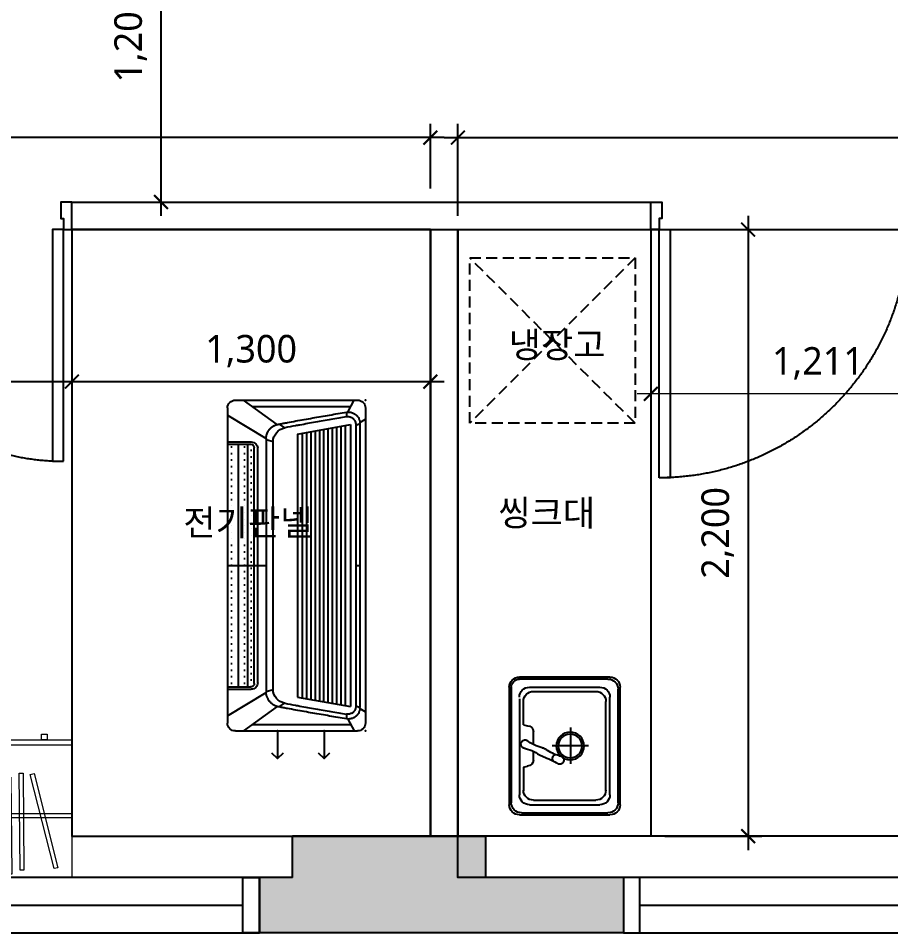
# Model space of a CAD drawing. Header units: metres. Extents: x 11578468 to 47831421, y -58341524 to -14256839.
# Drawn here: x 23818513 to 23821677, y -29036117 to -29032801 of the extents above; entities that cross this region are included whole.
import ezdxf
from ezdxf.enums import TextEntityAlignment as Align

# ---------------------------------------------------------------- set-up
doc = ezdxf.new("R2010")
doc.units = ezdxf.units.M
doc.header["$LTSCALE"] = 50
doc.header["$MEASUREMENT"] = 0
doc.linetypes.add('CENTER2', pattern=[28.575, 19.05, -3.175, 3.175, -3.175])
doc.linetypes.add('DH-HID2', pattern=[1.2, 0.8, -0.4])
doc.layers.get('0').update_dxf_attribs({"linetype": 'CONTINUOUS'})
doc.layers.get('DEFPOINTS').update_dxf_attribs({"linetype": 'CONTINUOUS'})
for name, color, linetype in [('0-ELC TEXT', 7, 'CONTINUOUS'), ('04_FUR', 6, 'CONTINUOUS'), ('3.기호.계단선', 30, 'CONTINUOUS'), ('CO-FURB-DN', 9, 'CONTINUOUS'), ('DVM_INDOOR', 7, 'CONTINUOUS'), ('DVM_UNIT_BP', 7, 'CONTINUOUS'), ('DVM_UNIT_DP', 4, 'CONTINUOUS'), ('DVM_UNIT_LP', 3, 'CONTINUOUS'), ('FU-FURM', 251, 'DH-HID2'), ('wall', 3, 'CONTINUOUS'), ('WIN', 4, 'CONTINUOUS'), ('家具', 251, 'CONTINUOUS')]:
    doc.layers.add(name, color=color, linetype=linetype)
for name, color, linetype, lineweight in [('Arch', 8, 'CONTINUOUS', 0), ('DIM', 7, 'CONTINUOUS', 15), ('ha', 8, 'CONTINUOUS', 5)]:
    doc.layers.add(name, color=color, linetype=linetype, lineweight=lineweight)
doc.styles.add('HY 울릉도 L', font='malgun.ttf')
doc.styles.add('맑은 고딕', font='malgun.ttf')
doc.dimstyles.new('사본 50', dxfattribs={"dimscale": 50, "dimtxt": 2, "dimasz": 1, "dimexe": 1, "dimexo": 1, "dimgap": 1, "dimtad": 1, "dimdec": 0, "dimrnd": 0.05, "dimdsep": 46, "dimlunit": 6, "dimtxsty": 'HY 울릉도 L', "dimblk": 'ARCHTICK', "dimcen": 2.5, "dimdle": 1, "dimclrd": 133, "dimclre": 133, "dimclrt": 30, "dimadec": 0, "dimazin": 0, "dimtfac": 1, "dimtdec": 0, "dimtix": 1, "dimtmove": 2, "dimatfit": 3, "dimldrblk": 'ARCHTICK', "dimfxl": 1, "dimlwd": -1, "dimlwe": -1, "dimarcsym": 0})

# ---------------------------------------------------------------- blocks, each defined once
blk = doc.blocks.new('*U356')
at = {"layer": 'WIN', "linetype": 'Continuous'}
blk.add_line((60, 100), (1120, 100), dxfattribs=at)
for points in [[(0, 0), (1180, 0), (1180, 200), (0, 200)], [(0, 0), (60, 0), (60, 200), (0, 200)], [(1180, 0), (1120, 0), (1120, 200), (1180, 200)]]:
    blk.add_lwpolyline(points, close=True, dxfattribs=at)
blk = doc.blocks.new('*U1959')
at = {"layer": 'WIN', "linetype": 'Continuous'}
blk.add_line((60, 100), (1090, 100), dxfattribs=at)
for points in [[(0, 0), (1150, 0), (1150, 200), (0, 200)], [(0, 0), (60, 0), (60, 200), (0, 200)], [(1150, 0), (1090, 0), (1090, 200), (1150, 200)]]:
    blk.add_lwpolyline(points, close=True, dxfattribs=at)
blk = doc.blocks.new('sdagdgds')
at = {"layer": 'ha', "transparency": 33554687}
h = blk.add_hatch(color=256, dxfattribs=at)
h.dxf.hatch_style = 1
h.paths.add_polyline_path([(23725502, -29128457), (23728302, -29128457), (23728302, -29132607), (23728502, -29132607), (23728502, -29128257), (23728302, -29128257), (23725302, -29128257), (23725302, -29132557), (23725502, -29132557)])
h.paths.add_polyline_path([(23728502, -29133657), (23728302, -29133657), (23728302, -29133757), (23725502, -29133757), (23725502, -29133657), (23725302, -29133657), (23725302, -29133757), (23724848.0976572, -29133757), (23724752, -29133757), (23724752, -29136507), (23725152, -29136507), (23725152, -29137657), (23725352, -29137657), (23725352, -29137507), (23727752, -29137507), (23727952, -29137507), (23727952, -29137307), (23725352, -29137307), (23725352, -29136507), (23727052, -29136507), (23727052, -29136707), (23727252, -29136707), (23727252, -29136507), (23727252, -29135757), (23727252, -29135707), (23727052, -29135707), (23727052, -29135757), (23727052, -29136307), (23725352, -29136307), (23724952, -29136307), (23724952, -29133957), (23727052, -29133957), (23727052, -29134507), (23727252, -29134507), (23727252, -29133957), (23728502, -29133957)])
h.paths.add_polyline_path([(23727952, -29138607), (23727752, -29138607), (23727752, -29139637), (23725352, -29139637), (23725352, -29139457), (23725152, -29139457), (23725152, -29140057), (23725352, -29140057), (23725352, -29139837), (23727752, -29139837), (23727752, -29139907), (23727952, -29139907), (23727952, -29139837)])
h.paths.add_polyline_path([(23727952, -29141007), (23727752, -29141007), (23727752, -29142007), (23725352, -29142007), (23725352, -29141857), (23725152, -29141857), (23725152, -29144557), (23725652, -29144557), (23725652, -29144657), (23729552, -29144657), (23729552, -29144457), (23725852, -29144457), (23725852, -29144357), (23725352, -29144357), (23725352, -29142207), (23727952, -29142207)])
h.paths.add_polyline_path([(23731552, -29144307), (23730852, -29144307), (23730852, -29144457), (23730732, -29144457), (23730732, -29144657), (23732052, -29144657), (23732052, -29144457), (23731552, -29144457)])
h.paths.add_polyline_path([(23739502, -29144457), (23736702, -29144457), (23736702, -29144307), (23736002, -29144307), (23736002, -29144457), (23733202, -29144457), (23733202, -29144657), (23739502, -29144657)])
h.paths.add_polyline_path([(23745902, -29143307), (23745702, -29143307), (23745702, -29144457), (23744702, -29144457), (23744702, -29144307), (23744002, -29144307), (23744002, -29144457), (23743102, -29144457), (23743102, -29144657), (23745902, -29144657)])
h.paths.add_polyline_path([(23745902, -29133157), (23745702, -29133157), (23745702, -29139657), (23745902, -29139657)])
h.paths.add_polyline_path([(23745902, -29140857), (23745702, -29140857), (23745702, -29142157), (23745902, -29142157)])
h.paths.add_polyline_path([(23744602, -29136307), (23743902, -29136307), (23743902, -29136657), (23744602, -29136657)])
h.paths.add_polyline_path([(23736702, -29136307), (23736002, -29136307), (23736002, -29136657), (23736702, -29136657)])
h.paths.add_polyline_path([(23731602, -29136307), (23730902, -29136307), (23730902, -29136657), (23731602, -29136657)])
h.paths.add_polyline_path([(23745902, -29130707), (23745702, -29130707), (23745702, -29131957), (23745902, -29131957)])
h.paths.add_polyline_path([(23745902, -29128257), (23743802, -29128257), (23743802, -29128457), (23743802, -29128707), (23744502, -29128707), (23744502, -29128457), (23745702, -29128457), (23745702, -29129607), (23745902, -29129607)])
h.paths.add_polyline_path([(23731602, -29128457), (23731602, -29128257), (23730902, -29128257), (23730902, -29130107), (23731102, -29130107), (23731102, -29128707), (23731602, -29128707)])
h.paths.add_polyline_path([(23736702, -29128257), (23736002, -29128257), (23736002, -29128457), (23736002, -29128707), (23736702, -29128707), (23736702, -29128457)])
at = {"layer": 'wall'}
for p, q in [((23730852, -29144457), (23730852, -29144307)), ((23730852, -29144307), (23731552, -29144307)), ((23731552, -29144307), (23731552, -29144457)), ((23730852, -29144457), (23730732, -29144457)), ((23730732, -29144457), (23730732, -29144657)), ((23732052, -29144457), (23731552, -29144457)), ((23732052, -29144457), (23732052, -29144657)), ((23732052, -29144657), (23730732, -29144657))]:
    blk.add_line(p, q, dxfattribs=at)
at = {"layer": 'WIN', "linetype": 'Continuous'}
for name, p in [('*U356', (23729552, -29144657)), ('*U1959', (23732052, -29144657))]:
    blk.add_blockref(name, p, dxfattribs=at)
blk = doc.blocks.new('*U2496')
at = {"layer": 'WIN', "linetype": 'Continuous', "transparency": 33554687}
for points in [[(30, 1040), (30, 200), (70, 200), (70, 1040)], [(0, 200), (0, 100), (40, 100), (40, 160), (30, 160), (30, 200)], [(900, 200), (900, 100), (860, 100), (860, 160), (870, 160), (870, 200)]]:
    blk.add_lwpolyline(points, close=True, dxfattribs=at)
at = {"layer": 'WIN', "linetype": 'CENTER2', "ltscale": 20, "transparency": 33554687}
blk.add_arc((30, 200), 840, 0, 90, dxfattribs=at)
blk = doc.blocks.new('arrttt')
at = {"layer": 'Arch', "color": 6}
for p, q in [((883190.8, 53508.7), (882890.8, 53508.7)), ((882890.8, 53508.7), (882890.8, 53008.7)), ((882958.9, 53496.3), (882955.8, 53144.1)), ((882972.9, 53496.2), (882958.9, 53496.3)), ((882969.8, 53144), (882972.9, 53496.2)), ((883190.8, 53008.7), (883190.8, 53508.7)), ((883002.8, 53482.1), (882999.7, 53130)), ((883016.8, 53482), (883002.8, 53482.1)), ((883013.7, 53129.9), (883016.8, 53482)), ((883126.4, 53476.3), (883040, 53134.9)), ((883053.6, 53131.5), (883140, 53472.9)), ((883140, 53472.9), (883126.4, 53476.3)), ((882890.8, 53291.2), (883190.8, 53291.2)), ((882890.8, 53276.2), (883190.8, 53276.2)), ((882955.8, 53144.1), (882969.8, 53144)), ((882999.7, 53130), (883013.7, 53129.9)), ((883040, 53134.9), (883053.6, 53131.5)), ((883190.8, 53028.7), (882890.8, 53028.7)), ((882890.8, 53008.7), (883190.8, 53008.7)), ((883100.8, 53008.7), (883080.8, 53008.7)), ((883080.8, 53008.7), (883080.8, 52988.7)), ((883100.8, 52988.7), (883100.8, 53008.7)), ((883080.8, 52988.7), (883100.8, 52988.7))]:
    blk.add_line(p, q, dxfattribs=at)
blk = doc.blocks.new('_ArchTick')
at = {"color": 0, "linetype": 'ByBlock', "const_width": 0.15}
blk.add_lwpolyline([(-0.5, -0.5), (0.5, 0.5)], dxfattribs=at)
blk = doc.blocks.new('*D2497')
at = {"layer": 'DEFPOINTS', "color": 0}
for p in [(23820807.7, -29034162.8), (23820807.7, -29034367.2), (23822019.1, -29034367.2)]:
    blk.add_point(p, dxfattribs=at)
at = {"layer": 'DIM', "color": 133, "ltscale": 10}
for p, q in [((23820807.7, -29034317.2), (23820807.7, -29034112.8)), ((23822019.1, -29034317.2), (23822019.1, -29034112.8)), ((23822069.1, -29034162.8), (23820757.7, -29034162.8))]:
    blk.add_line(p, q, dxfattribs=at)
at = {"layer": 'DIM', "color": 133, "xscale": 50, "yscale": 50, "zscale": 50, "rotation": 180}
blk.add_blockref('_ArchTick', (23820807.7, -29034162.8), dxfattribs=at)
at = {"layer": 'DIM', "color": 133, "xscale": 50, "yscale": 50, "zscale": 50}
blk.add_blockref('_ArchTick', (23822019.1, -29034162.8), dxfattribs=at)
at = {"layer": 'DIM', "color": 30, "ltscale": 10, "insert": (23821413.4, -29034052.4), "char_height": 100, "attachment_point": 5, "style": 'HY 울릉도 L'}
blk.add_mtext('1,211', dxfattribs=at)
blk = doc.blocks.new('*U2506')
at = {"layer": 'WIN', "linetype": 'Continuous', "transparency": 33554687}
for points in [[(30, 1100), (30, 200), (70, 200), (70, 1100)], [(0, 200), (0, 100), (40, 100), (40, 160), (30, 160), (30, 200)], [(960, 200), (960, 100), (920, 100), (920, 160), (930, 160), (930, 200)]]:
    blk.add_lwpolyline(points, close=True, dxfattribs=at)
at = {"layer": 'WIN', "linetype": 'CENTER2', "ltscale": 20, "transparency": 33554687}
blk.add_arc((30, 200), 900, 0, 90, dxfattribs=at)
blk = doc.blocks.new('*D2511')
at = {"layer": 'DEFPOINTS', "color": 0}
for p in [(23818707.7, -29033567.2), (23817507.7, -29033667.2), (23818707.7, -29034118.5)]:
    blk.add_point(p, dxfattribs=at)
at = {"layer": 'wall', "color": 133, "ltscale": 10}
for p, q in [((23818707.7, -29033617.2), (23818707.7, -29034168.5)), ((23817507.7, -29033717.2), (23817507.7, -29034168.5)), ((23817457.7, -29034118.5), (23818757.7, -29034118.5))]:
    blk.add_line(p, q, dxfattribs=at)
at = {"layer": 'wall', "color": 133, "xscale": 50, "yscale": 50, "zscale": 50, "rotation": 180}
blk.add_blockref('_ArchTick', (23817507.7, -29034118.5), dxfattribs=at)
at = {"layer": 'wall', "color": 133, "xscale": 50, "yscale": 50, "zscale": 50}
blk.add_blockref('_ArchTick', (23818707.7, -29034118.5), dxfattribs=at)
at = {"layer": 'wall', "color": 30, "ltscale": 10, "insert": (23818107.7, -29034008.2), "char_height": 100, "attachment_point": 5, "style": 'HY 울릉도 L'}
blk.add_mtext('1,200', dxfattribs=at)
blk = doc.blocks.new('*D2522')
at = {"layer": 'DEFPOINTS', "color": 0}
for p in [(23827919.1, -29033233.4), (23827919.1, -29033467.2), (23820107.7, -29033567.2)]:
    blk.add_point(p, dxfattribs=at)
at = {"layer": 'wall', "color": 133, "ltscale": 10}
for p, q in [((23820107.7, -29033517.2), (23820107.7, -29033183.4)), ((23827919.1, -29033417.2), (23827919.1, -29033183.4)), ((23820057.7, -29033233.4), (23827969.1, -29033233.4))]:
    blk.add_line(p, q, dxfattribs=at)
at = {"layer": 'wall', "color": 133, "xscale": 50, "yscale": 50, "zscale": 50, "rotation": 180}
blk.add_blockref('_ArchTick', (23820107.7, -29033233.4), dxfattribs=at)
at = {"layer": 'wall', "color": 133, "xscale": 50, "yscale": 50, "zscale": 50}
blk.add_blockref('_ArchTick', (23827919.1, -29033233.4), dxfattribs=at)
at = {"layer": 'wall', "color": 30, "ltscale": 10, "insert": (23824013.4, -29033123.1), "char_height": 100, "attachment_point": 5, "style": 'HY 울릉도 L'}
blk.add_mtext('7,811', dxfattribs=at)
blk = doc.blocks.new('*D2523')
at = {"layer": 'DEFPOINTS', "color": 0}
for p in [(23814007.7, -29033233.4), (23820007.7, -29033467.7), (23814007.7, -29033567.7)]:
    blk.add_point(p, dxfattribs=at)
at = {"layer": 'wall', "color": 133, "ltscale": 10}
for p, q in [((23814007.7, -29033517.7), (23814007.7, -29033183.4)), ((23820007.7, -29033417.7), (23820007.7, -29033183.4)), ((23820057.7, -29033233.4), (23813957.7, -29033233.4))]:
    blk.add_line(p, q, dxfattribs=at)
at = {"layer": 'wall', "color": 133, "xscale": 50, "yscale": 50, "zscale": 50, "rotation": 180}
blk.add_blockref('_ArchTick', (23814007.7, -29033233.4), dxfattribs=at)
at = {"layer": 'wall', "color": 133, "xscale": 50, "yscale": 50, "zscale": 50}
blk.add_blockref('_ArchTick', (23820007.7, -29033233.4), dxfattribs=at)
at = {"layer": 'wall', "color": 30, "ltscale": 10, "insert": (23817007.7, -29033123.3), "char_height": 100, "attachment_point": 5, "style": 'HY 울릉도 L'}
blk.add_mtext('6,000', dxfattribs=at)
blk = doc.blocks.new('*D2524')
at = {"layer": 'DEFPOINTS', "color": 0}
for p in [(23818707.7, -29034118.5), (23820007.7, -29034118.5), (23820007.7, -29034118.5)]:
    blk.add_point(p, dxfattribs=at)
at = {"layer": 'wall', "color": 133, "ltscale": 10}
for p, q in [((23818707.7, -29034068.5), (23818707.7, -29034068.5)), ((23820007.7, -29034068.5), (23820007.7, -29034068.5)), ((23818657.7, -29034118.5), (23820057.7, -29034118.5))]:
    blk.add_line(p, q, dxfattribs=at)
at = {"layer": 'wall', "color": 133, "xscale": 50, "yscale": 50, "zscale": 50, "rotation": 180}
blk.add_blockref('_ArchTick', (23818707.7, -29034118.5), dxfattribs=at)
at = {"layer": 'wall', "color": 133, "xscale": 50, "yscale": 50, "zscale": 50}
blk.add_blockref('_ArchTick', (23820007.7, -29034118.5), dxfattribs=at)
at = {"layer": 'wall', "color": 30, "ltscale": 10, "insert": (23819357.7, -29034008.2), "char_height": 100, "attachment_point": 5, "style": 'HY 울릉도 L'}
blk.add_mtext('1,300', dxfattribs=at)
blk = doc.blocks.new('FB-021')
at = {"layer": 'CO-FURB-DN', "color": 8}
for p, q in [((-191.9, 399.9), (191.9, 399.9)), ((-224.8, 71.3), (-224.8, 367.1)), ((-154.4, 367.1), (159, 367.1)), ((224.8, 367.1), (224.8, 71.3)), ((-191.9, 334.2), (-191.9, 104.2)), ((191.9, 334.2), (191.9, 104.2)), ((159, 71.3), (-159, 71.3)), ((191.9, 38.5), (-191.9, 38.5))]:
    blk.add_line(p, q, dxfattribs=at)
at = {"layer": 'CO-FURB-DN', "color": 251}
for p, q in [((-191.9, 393.4), (185.3, 393.4)), ((-218.2, 77.9), (-218.2, 367.1)), ((218.2, 360.5), (218.2, 77.9)), ((-69, 353.9), (-145.9, 353.9)), ((-69, 353.9), (-65.7, 340.8)), ((69, 353.9), (65.7, 340.8)), ((69, 353.9), (145.9, 353.9)), ((-178.2, 321.4), (-178.2, 117.7)), ((-4.6, 321.1), (-46.6, 321.1)), ((46, 321.1), (17.8, 321.1)), ((176.9, 321.4), (176.9, 117.7)), ((-1.2, 260.3), (-1.2, 141)), ((-60.8, 200.6), (58.4, 200.6)), ((145.9, 84.5), (-145.3, 84.5)), ((185.3, 45.1), (-185.3, 45.1))]:
    blk.add_line(p, q, dxfattribs=at)
for radius in [45.4, 38.8]:
    blk.add_circle((0.1, 201.3), radius, dxfattribs=at)
at = {"layer": 'CO-FURB-DN', "color": 8}
for centre, radius, start, end in [((-191.9, 367.1), 32.9, 90, 180), ((191.9, 367.1), 32.9, 0, 90), ((-159, 334.2), 32.9, 90, 180), ((-6, 348.4), 13.8, 359.2451, 229.3055), ((159, 334.2), 32.9, 0, 90), ((-119.1, 263.4), 128.1, 13.1394, 38.5882), ((132.5, 377.7), 128.1, 190.5553, 216.4137), ((1.6, 281.1), 34.6, 16.5509, 36.4137), ((39.3, 300.3), 34.6, 193.1394, 216.3213), ((-91.8, 204), 128.1, 14.798, 36.3213), ((213.9, 344.2), 186.9, 196.5509, 214.0056), ((41.3, 245.1), 13.8, 58.1457, 163.3853), ((45.8, 235.4), 13.8, 174.4612, 18.1232), ((-159, 104.2), 32.9, 180, 270), ((159, 104.2), 32.9, 270, 0), ((-191.9, 71.3), 32.9, 180, 270), ((191.9, 71.3), 32.9, 270, 0)]:
    blk.add_arc(centre, radius, start, end, dxfattribs=at)
at = {"layer": 'CO-FURB-DN', "color": 251}
for centre, radius, start, end in [((-191.9, 367.1), 26.3, 90, 180), ((185.3, 360.5), 32.9, 0, 90), ((-145.3, 321.1), 32.9, 90, 180), ((-46, 340.8), 19.7, 180, 270), ((46, 340.8), 19.7, 270, 0), ((144, 321.1), 32.9, 0, 90), ((-144.7, 118), 33.5, 180.4305, 268.9606), ((144, 117.7), 32.9, 270, 0), ((-185.3, 77.9), 32.9, 180, 270), ((185.3, 77.9), 32.9, 270, 0)]:
    blk.add_arc(centre, radius, start, end, dxfattribs=at)
blk = doc.blocks.new('*D2525')
at = {"layer": 'DEFPOINTS', "color": 0}
for p in [(23820807.7, -29033567.2), (23820807.7, -29035767.2), (23821160, -29035767.2)]:
    blk.add_point(p, dxfattribs=at)
at = {"layer": 'wall', "color": 133, "ltscale": 10}
for p, q in [((23821160, -29033517.2), (23821160, -29035817.2)), ((23820857.7, -29033567.2), (23821210, -29033567.2)), ((23820857.7, -29035767.2), (23821210, -29035767.2))]:
    blk.add_line(p, q, dxfattribs=at)
at = {"layer": 'wall', "color": 133, "xscale": 50, "yscale": 50, "zscale": 50}
for p, rotation in [((23821160, -29033567.2), 90), ((23821160, -29035767.2), 270)]:
    blk.add_blockref('_ArchTick', p, dxfattribs=dict(at, rotation=rotation))
at = {"layer": 'wall', "color": 30, "ltscale": 10, "insert": (23821049.9, -29034667.2), "char_height": 100, "attachment_point": 5, "rotation": 90, "style": 'HY 울릉도 L'}
blk.add_mtext('2,200', dxfattribs=at)
blk = doc.blocks.new('*D2526')
at = {"layer": 'DEFPOINTS', "color": 0}
for p in [(23818807.7, -29032267.2), (23818807.7, -29033467.2), (23819030.8, -29033467.2)]:
    blk.add_point(p, dxfattribs=at)
at = {"layer": 'wall', "color": 133, "ltscale": 10}
for p, q in [((23819030.8, -29032217.2), (23819030.8, -29033517.2)), ((23818857.7, -29032267.2), (23819080.8, -29032267.2)), ((23818857.7, -29033467.2), (23819080.8, -29033467.2))]:
    blk.add_line(p, q, dxfattribs=at)
at = {"layer": 'wall', "color": 133, "xscale": 50, "yscale": 50, "zscale": 50}
for p, rotation in [((23819030.8, -29032267.2), 90), ((23819030.8, -29033467.2), 270)]:
    blk.add_blockref('_ArchTick', p, dxfattribs=dict(at, rotation=rotation))
at = {"layer": 'wall', "color": 30, "ltscale": 10, "insert": (23818920.5, -29032867.2), "char_height": 100, "attachment_point": 5, "rotation": 90, "style": 'HY 울릉도 L'}
blk.add_mtext('1,200', dxfattribs=at)
blk = doc.blocks.new('DVM_DP_VEC')
at = {"layer": 'DVM_UNIT_DP', "color": 0}
blk.add_line((0, 0), (100, 0), dxfattribs=at)
blk.add_lwpolyline([(78.8, 21.2), (100, 0), (78.8, -21.2)], dxfattribs=at)
blk.add_point((0, 0), dxfattribs=at)
blk = doc.blocks.new('DVM_LP_VEC')
at = {"layer": 'DVM_UNIT_LP', "color": 0}
blk.add_line((0, 0), (100, 0), dxfattribs=at)
blk.add_lwpolyline([(78.8, 21.2), (100, 0), (78.8, -21.2)], dxfattribs=at)
blk.add_point((0, 0), dxfattribs=at)
blk = doc.blocks.new('DVM_ID_CST_WF1W_AP_970X135X410_T_BLO')
at = {"layer": 'DVM_INDOOR'}
h = blk.add_hatch(dxfattribs=at)
h.set_pattern_fill('DOTS', color=0, scale=15)
h.set_pattern_definition([(0, (0, 0), (11.90625, 23.8125), [0, -23.8125])])
h.paths.add_polyline_path([(439.8, 426.9), (-439.8, 426.9), (-439.8, 415.1, 0.414214), (-427.8, 403.1), (427.8, 403.1, 0.414214), (439.8, 415.1)])
h.paths.add_polyline_path([(439.8, 461.7), (-439.8, 461.7), (-439.8, 426.9), (439.8, 426.9)])
h.paths.add_polyline_path([(439.8, 500.1), (-439.8, 500.1), (-439.8, 461.7), (439.8, 461.7)])
at = {"layer": 'DVM_INDOOR', "color": 0}
for p, q in [((-571.5, 500.1), (571.5, 500.1)), ((-545.5, 500.1), (-461, 360)), ((-448.5, 500.1), (-448.5, 413.7)), ((-439.8, 500.1), (-439.8, 415.1)), ((0, 499.5), (0, 360)), ((439.8, 500.1), (439.8, 415.1)), ((448.5, 500.1), (448.5, 413.7)), ((545.5, 500.1), (461, 360)), ((-600, 471.6), (-600, 28.6)), ((600, 471.6), (600, 28.6)), ((-511.5, 319.5), (-600, 442.6)), ((-439.6, 461.7), (439.8, 461.7)), ((511.5, 319.5), (600, 442.6)), ((-576.8, 410.1), (-576.8, 52.9)), ((439.8, 426.9), (-439.8, 426.9)), ((427.8, 403.1), (-427.8, 403.1)), ((576.8, 410.1), (576.8, 53)), ((425.5, 390.7), (-425.6, 390.7)), ((-461, 360), (460.9, 360)), ((-456.7, 360), (-449.8, 334.8)), ((448.5, 334.8), (-448.5, 334.8)), ((456.7, 360), (449.8, 334.8)), ((-513, 313.3), (-499.3, 293.9)), ((513, 313.3), (499.3, 293.9)), ((-476.9, 245.9), (-511.1, 53.5)), ((-476.9, 245.9), (476.9, 245.9)), ((476.9, 245.9), (511.2, 53.5)), ((-482.6, 213.6), (482.6, 213.6)), ((-479.8, 229.5), (479.8, 229.5)), ((-490.9, 167), (490.9, 167)), ((-488.2, 182.4), (488.2, 182.4)), ((-485.4, 198), (485.4, 198)), ((-496.5, 135.8), (496.5, 135.8)), ((-493.7, 151.4), (493.7, 151.4)), ((-502.1, 104.4), (502.1, 104.4)), ((-499.3, 120.2), (499.3, 120.2)), ((-556.2, 68.5), (-538.9, 68.5)), ((-507.6, 73.5), (507.6, 73.5)), ((-504.8, 89.1), (504.8, 89.1)), ((538.9, 68.6), (556.2, 68.5)), ((-556.7, 63.5), (-600, 40.7)), ((-509.2, 33.4), (-514.6, 19.6)), ((-511.1, 53.5), (511.2, 53.5)), ((509.2, 33.4), (-509.2, 33.4)), ((0, 33.4), (0, 19.6)), ((509.2, 33.4), (514.6, 19.6)), ((556.7, 63.5), (600, 40.8)), ((-571.5, 0.1), (571.5, 0.1)), ((-518.6, 19.8), (-530.9, 0.1)), ((-514.6, 19.6), (514.6, 19.6)), ((518.6, 19.8), (530.9, 0.1))]:
    blk.add_line(p, q, dxfattribs=at)
for centre, radius, start, end in [((-571.5, 471.6), 28.5, 89.9991, 180), ((571.5, 471.6), 28.5, 0, 89.9991), ((-425.5, 413.7), 23, 180, 270), ((-427.8, 415.1), 12, 180, 270), ((425.5, 413.7), 23, 270, 0), ((427.8, 415.1), 12, 270, 0), ((-448.5, 282.8), 52, 90, 169.5496), ((448.5, 282.8), 52, 10.4498, 90), ((-571.5, 28.6), 28.5, 180, 269.9991), ((571.5, 28.6), 28.5, 269.9991, 0)]:
    blk.add_arc(centre, radius, start, end, dxfattribs=at)
for points, knots in [([(-461, 360), (-461.1, 360), (-461.2, 360), (-461.3, 360), (-461.4, 360), (-461.5, 360), (-461.6, 360), (-461.8, 360), (-461.9, 359.9), (-462, 359.9), (-462.1, 359.9), (-462.3, 359.9), (-462.4, 359.9), (-462.5, 359.9), (-462.6, 359.9), (-462.8, 359.9), (-462.9, 359.9), (-463, 359.9), (-463.1, 359.9), (-463.2, 359.9), (-463.4, 359.9), (-463.5, 359.9), (-463.6, 359.9), (-463.7, 359.8), (-463.9, 359.8), (-464, 359.8), (-464.1, 359.8), (-464.2, 359.8), (-464.3, 359.8), (-464.5, 359.8), (-464.6, 359.8), (-464.7, 359.8), (-464.8, 359.7), (-465, 359.7), (-465.1, 359.7), (-465.2, 359.7), (-465.3, 359.7), (-465.4, 359.7), (-465.6, 359.7), (-465.7, 359.7), (-465.8, 359.6), (-466.3, 359.6), (-467.1, 359.5), (-468.1, 359.3), (-468.9, 359.2), (-469.5, 359.1), (-469.8, 359.1), (-469.8, 359), (-469.9, 359), (-470, 359), (-470.1, 359), (-470.3, 359), (-470.7, 358.9), (-471.4, 358.7), (-472.3, 358.5), (-473.1, 358.3), (-473.7, 358.2), (-474.2, 358), (-474.6, 357.9), (-475, 357.8), (-475.4, 357.7), (-475.8, 357.6), (-476, 357.5), (-476.2, 357.5), (-476.3, 357.4), (-476.4, 357.4), (-476.5, 357.4), (-476.6, 357.3), (-476.9, 357.2), (-477.2, 357.1), (-477.6, 357), (-477.9, 356.9), (-478, 356.8), (-478.2, 356.8), (-478.3, 356.8), (-478.4, 356.7), (-478.6, 356.6), (-479, 356.5), (-479.5, 356.3), (-480.1, 356), (-480.8, 355.8), (-481.3, 355.5), (-481.8, 355.3), (-482.1, 355.2), (-482.4, 355.1), (-482.6, 355), (-482.8, 354.9), (-483, 354.8), (-483.2, 354.7), (-483.4, 354.6), (-483.6, 354.5), (-483.8, 354.4), (-484.1, 354.2), (-484.3, 354.1), (-484.5, 354), (-484.8, 353.9), (-485.1, 353.7), (-485.3, 353.6), (-485.7, 353.4), (-486, 353.2), (-486.4, 353), (-486.7, 352.8), (-487, 352.6), (-487.5, 352.3), (-488.1, 352), (-488.6, 351.7), (-489, 351.4), (-489.5, 351.1), (-489.9, 350.8), (-490.3, 350.6), (-490.5, 350.4), (-490.7, 350.2), (-491, 350.1), (-491.2, 349.9), (-491.6, 349.6), (-492, 349.3), (-492.3, 349.1), (-492.5, 348.9), (-492.7, 348.8), (-492.8, 348.7), (-492.9, 348.6), (-493, 348.6), (-493, 348.5), (-493.1, 348.5), (-493.1, 348.5), (-493.1, 348.4), (-493.2, 348.4), (-493.2, 348.4), (-493.2, 348.4), (-493.2, 348.4), (-493.2, 348.4), (-493.2, 348.4), (-493.2, 348.4), (-493.2, 348.4), (-493.2, 348.4), (-493.2, 348.4), (-493.2, 348.4), (-493.2, 348.4), (-493.2, 348.4), (-493.2, 348.4), (-493.2, 348.4), (-493.2, 348.4), (-493.2, 348.4), (-493.2, 348.4), (-493.2, 348.4), (-493.2, 348.4), (-493.2, 348.4), (-493.2, 348.4), (-493.2, 348.4), (-493.2, 348.4), (-493.2, 348.4), (-493.2, 348.4), (-493.2, 348.4), (-493.2, 348.4), (-493.2, 348.4), (-493.2, 348.4), (-493.2, 348.4), (-493.2, 348.4), (-493.2, 348.4), (-493.2, 348.4), (-493.2, 348.4), (-493.2, 348.4), (-493.2, 348.4), (-493.2, 348.4), (-493.2, 348.4), (-493.2, 348.4), (-493.2, 348.4), (-493.2, 348.4), (-493.2, 348.4), (-493.2, 348.4), (-493.2, 348.4), (-493.2, 348.4), (-493.2, 348.4), (-493.2, 348.4), (-493.2, 348.4), (-493.2, 348.4), (-493.2, 348.4), (-493.2, 348.4), (-493.2, 348.4), (-493.2, 348.4), (-493.2, 348.3), (-493.3, 348.3), (-493.3, 348.3), (-493.4, 348.3), (-493.4, 348.2), (-493.5, 348.1), (-493.6, 348.1), (-493.6, 348), (-493.7, 348), (-493.8, 347.9), (-493.9, 347.8), (-494.1, 347.7), (-494.2, 347.6), (-494.3, 347.5), (-494.4, 347.4), (-494.5, 347.3), (-494.7, 347.2), (-494.8, 347.1), (-494.9, 347), (-495, 346.9), (-495.1, 346.7), (-495.3, 346.6), (-495.4, 346.5), (-495.5, 346.4), (-495.6, 346.3), (-495.7, 346.2), (-495.9, 346.1), (-496, 346), (-496.1, 345.9), (-496.2, 345.8), (-496.3, 345.7), (-496.4, 345.6), (-496.6, 345.5), (-496.7, 345.4), (-496.8, 345.2), (-496.9, 345.1), (-497, 345), (-497.1, 344.9), (-497.2, 344.8), (-497.4, 344.7), (-497.5, 344.6), (-497.6, 344.5), (-497.7, 344.3), (-497.8, 344.2), (-497.9, 344.1), (-498, 344), (-498.1, 343.9), (-498.2, 343.8), (-498.4, 343.7), (-498.5, 343.5), (-498.6, 343.4), (-498.7, 343.3), (-498.8, 343.2), (-498.9, 343.1), (-499, 343), (-499.1, 342.9), (-499.2, 342.7), (-499.3, 342.6), (-499.4, 342.5), (-499.5, 342.4), (-499.7, 342.3), (-499.8, 342.1), (-499.9, 342), (-500, 341.9), (-500.1, 341.8), (-500.2, 341.7), (-500.3, 341.5), (-500.4, 341.4), (-500.5, 341.3), (-500.6, 341.2), (-500.7, 341.1), (-500.8, 340.9), (-500.9, 340.8), (-501.1, 340.6), (-501.2, 340.4), (-501.3, 340.3), (-501.4, 340.2), (-501.5, 340.1), (-501.6, 340), (-501.7, 339.8), (-501.8, 339.6), (-502, 339.4), (-502.1, 339.3), (-502.3, 339.1), (-502.4, 338.9), (-502.6, 338.7), (-502.7, 338.5), (-502.8, 338.3), (-503, 338.1), (-503.1, 337.9), (-503.3, 337.7), (-503.4, 337.6), (-503.4, 337.5), (-503.5, 337.5), (-503.5, 337.4), (-503.5, 337.4), (-503.5, 337.3), (-503.6, 337.3), (-503.6, 337.3), (-503.6, 337.3), (-503.6, 337.2), (-503.6, 337.2), (-503.6, 337.2), (-503.6, 337.2), (-503.6, 337.2), (-503.6, 337.2), (-503.6, 337.2), (-503.6, 337.2), (-503.6, 337.2), (-503.6, 337.2), (-503.6, 337.2), (-503.6, 337.2), (-503.6, 337.2), (-503.6, 337.2), (-503.6, 337.2), (-503.6, 337.2), (-503.6, 337.2), (-503.6, 337.2), (-503.6, 337.2), (-503.6, 337.2), (-503.6, 337.2), (-503.6, 337.2), (-503.6, 337.2), (-503.6, 337.2), (-503.6, 337.2), (-503.6, 337.2), (-503.6, 337.2), (-503.6, 337.2), (-503.6, 337.2), (-503.6, 337.2), (-503.6, 337.2), (-503.6, 337.2), (-503.6, 337.2), (-503.6, 337.2), (-503.6, 337.2), (-503.7, 337.2), (-503.7, 337.1), (-503.8, 337), (-503.8, 336.9), (-503.9, 336.8), (-504, 336.7), (-504.1, 336.5), (-504.2, 336.4), (-504.3, 336.3), (-504.3, 336.2), (-504.4, 336), (-504.5, 335.9), (-504.6, 335.8), (-504.6, 335.7), (-504.7, 335.6), (-504.8, 335.5), (-504.9, 335.2), (-505.2, 334.8), (-505.6, 334.1), (-506, 333.4), (-506.4, 332.8), (-506.6, 332.4), (-506.7, 332.2), (-506.7, 332.1), (-506.8, 332.1), (-506.8, 332), (-506.8, 332), (-506.9, 331.8), (-507, 331.6), (-507.2, 331.3), (-507.3, 331), (-507.5, 330.7), (-507.6, 330.4), (-507.8, 330), (-507.9, 329.7), (-508.1, 329.4), (-508.2, 329.2), (-508.3, 329), (-508.3, 328.9), (-508.4, 328.8), (-508.4, 328.6), (-508.5, 328.4), (-508.7, 327.9), (-509, 327.4), (-509.2, 326.9), (-509.4, 326.4), (-509.5, 326), (-509.6, 325.7), (-509.7, 325.5), (-509.7, 325.4), (-509.8, 325.2), (-509.9, 325), (-510, 324.8), (-510, 324.6), (-510.1, 324.4), (-510.1, 324.3), (-510.2, 324.1), (-510.2, 324), (-510.3, 323.8), (-510.3, 323.7), (-510.4, 323.6), (-510.4, 323.4), (-510.5, 323.3), (-510.5, 323.1), (-510.6, 322.9), (-510.6, 322.8), (-510.7, 322.6), (-510.7, 322.4), (-510.8, 322.3), (-510.8, 322.1), (-510.9, 321.9), (-510.9, 321.7), (-511, 321.5), (-511, 321.4), (-511.1, 321.2), (-511.2, 321), (-511.2, 320.8), (-511.3, 320.6), (-511.3, 320.3), (-511.4, 320.1), (-511.4, 319.9), (-511.5, 319.7), (-511.5, 319.6), (-511.5, 319.5)], [0, 0, 0, 0, 0.001765, 0.003529, 0.005294, 0.007059, 0.008823, 0.010588, 0.012352, 0.014116, 0.015881, 0.017645, 0.019409, 0.021173, 0.022937, 0.024702, 0.026466, 0.028229, 0.029993, 0.031757, 0.033521, 0.035285, 0.037049, 0.038812, 0.040576, 0.042339, 0.044103, 0.045866, 0.04763, 0.049393, 0.051156, 0.05292, 0.054683, 0.056446, 0.058209, 0.059972, 0.061735, 0.063498, 0.065261, 0.067024, 0.068787, 0.07055, 0.088059, 0.10292, 0.115137, 0.124712, 0.126163, 0.127325, 0.1283, 0.12944, 0.131236, 0.133687, 0.136794, 0.151003, 0.163408, 0.174911, 0.186415, 0.19159, 0.197106, 0.202964, 0.209163, 0.215479, 0.219883, 0.221884, 0.22343, 0.224162, 0.225102, 0.227168, 0.231141, 0.237019, 0.24311, 0.247247, 0.24943, 0.251369, 0.252721, 0.254965, 0.258103, 0.262133, 0.271962, 0.28166, 0.291227, 0.300577, 0.307976, 0.312744, 0.315759, 0.320727, 0.323148, 0.325851, 0.328835, 0.332101, 0.335648, 0.339476, 0.343585, 0.347976, 0.34952, 0.354132, 0.360503, 0.364934, 0.3672, 0.375692, 0.383432, 0.384919, 0.389345, 0.400385, 0.40996, 0.418507, 0.426067, 0.432913, 0.441712, 0.447274, 0.451798, 0.455285, 0.458528, 0.464582, 0.469833, 0.478168, 0.484251, 0.486843, 0.490174, 0.493625, 0.495107, 0.495342, 0.496042, 0.496945, 0.497789, 0.498575, 0.499303, 0.499369, 0.499564, 0.499758, 0.499824, 0.499828, 0.499832, 0.499836, 0.49984, 0.499843, 0.499846, 0.499849, 0.499852, 0.499854, 0.499857, 0.49986, 0.499863, 0.499866, 0.499869, 0.499872, 0.499875, 0.499878, 0.499881, 0.499883, 0.499886, 0.499889, 0.499892, 0.499895, 0.499898, 0.499901, 0.499904, 0.499907, 0.499909, 0.499912, 0.499915, 0.499918, 0.499921, 0.499924, 0.499927, 0.49993, 0.499933, 0.499936, 0.499938, 0.499941, 0.499944, 0.499947, 0.49995, 0.499953, 0.499956, 0.499959, 0.499961, 0.499996, 0.500092, 0.500252, 0.500475, 0.500762, 0.501113, 0.502574, 0.503909, 0.505116, 0.50626, 0.507404, 0.508548, 0.510836, 0.513123, 0.515411, 0.517699, 0.519986, 0.522274, 0.524561, 0.526848, 0.529136, 0.531423, 0.53371, 0.535997, 0.538283, 0.54057, 0.542857, 0.545143, 0.54743, 0.549716, 0.552003, 0.554289, 0.556575, 0.558861, 0.561147, 0.563433, 0.565719, 0.568004, 0.57029, 0.572575, 0.574861, 0.577146, 0.579431, 0.581716, 0.584001, 0.586286, 0.588571, 0.590856, 0.59314, 0.595425, 0.597709, 0.599994, 0.602278, 0.604562, 0.606846, 0.60913, 0.611414, 0.613697, 0.615981, 0.618264, 0.620547, 0.622831, 0.625114, 0.627397, 0.62968, 0.631963, 0.634245, 0.636528, 0.63881, 0.641092, 0.643375, 0.645657, 0.647939, 0.65022, 0.652502, 0.655924, 0.659347, 0.661628, 0.663909, 0.66619, 0.668471, 0.670751, 0.673032, 0.676452, 0.679873, 0.683293, 0.686713, 0.690132, 0.693551, 0.69697, 0.700388, 0.703806, 0.707224, 0.710641, 0.714058, 0.714644, 0.715261, 0.71591, 0.716591, 0.717303, 0.718046, 0.718679, 0.719061, 0.719192, 0.719206, 0.719223, 0.719241, 0.719259, 0.719276, 0.719294, 0.719312, 0.719329, 0.719347, 0.719365, 0.719382, 0.7194, 0.719418, 0.719436, 0.719453, 0.719471, 0.719489, 0.719506, 0.719524, 0.719542, 0.719559, 0.719577, 0.719595, 0.719612, 0.71963, 0.719648, 0.719665, 0.719683, 0.719701, 0.719718, 0.719735, 0.719749, 0.719791, 0.719989, 0.720573, 0.721543, 0.722899, 0.724641, 0.72677, 0.729069, 0.73132, 0.733522, 0.735676, 0.737782, 0.739839, 0.741848, 0.743808, 0.74572, 0.747584, 0.749399, 0.751166, 0.761606, 0.772047, 0.783331, 0.796306, 0.801854, 0.804022, 0.805127, 0.806011, 0.806392, 0.80762, 0.810133, 0.813931, 0.81881, 0.823809, 0.828807, 0.833806, 0.838804, 0.843801, 0.848798, 0.852287, 0.855003, 0.856944, 0.858113, 0.859639, 0.864676, 0.87128, 0.879454, 0.889196, 0.896415, 0.902323, 0.906921, 0.909055, 0.911516, 0.914305, 0.917422, 0.920866, 0.924638, 0.926547, 0.928505, 0.930513, 0.93257, 0.934676, 0.936831, 0.939035, 0.941289, 0.943592, 0.945944, 0.948345, 0.950796, 0.953296, 0.955845, 0.958443, 0.961091, 0.963788, 0.966534, 0.96933, 0.972175, 0.975069, 0.978013, 0.981006, 0.984048, 0.98714, 0.990281, 0.993471, 0.996711, 1, 1, 1, 1]), ([(511.5, 319.5), (511.4, 319.8), (511.1, 321), (509.6, 325.2), (506.4, 332), (501.6, 338.8), (497.1, 343.6), (493.4, 347), (489.5, 350), (483.9, 353.5), (477.8, 356.3), (471.5, 358.3), (467.4, 359.2), (464.2, 359.7), (462.3, 359.9), (461.1, 360), (460.9, 360)], [0, 0, 0, 0, 0.016085, 0.052074, 0.196028, 0.339981, 0.411958, 0.483935, 0.555912, 0.627889, 0.771843, 0.84382, 0.915797, 0.951785, 0.987774, 1, 1, 1, 1]), ([(-513, 313.3), (-513.5, 310.8), (-514.4, 305.7), (-516.3, 295.5), (-519.6, 277.7), (-524.2, 252.2), (-529.7, 221.6), (-535.2, 191), (-540.5, 160.4), (-545.8, 129.8), (-551, 99.2), (-554.4, 78.8), (-556.2, 68.5)], [0, 0, 0, 0, 0.03125, 0.0625, 0.125, 0.25, 0.375, 0.5, 0.625, 0.75, 0.875, 1, 1, 1, 1]), ([(-511.5, 319.5), (-511.7, 319), (-512.3, 317), (-512.7, 315), (-513, 313.3)], [0, 0, 0, 0, 0.216622, 1, 1, 1, 1]), ([(513, 313.3), (512.7, 315), (512.3, 317), (511.7, 319), (511.5, 319.5)], [0, 0, 0, 0, 0.783378, 1, 1, 1, 1]), ([(540.6, 160), (540.5, 160.1), (538.7, 170.5), (535.2, 191), (529.7, 221.6), (524.2, 252.2), (519.6, 277.7), (516.3, 295.5), (514.4, 305.7), (513.5, 310.8), (513, 313.3)], [0, 0, 0, 0, 0.002953, 0.202362, 0.401772, 0.601181, 0.800591, 0.900295, 0.950148, 1, 1, 1, 1]), ([(-538.9, 68.6), (-537.3, 78), (-534.2, 96.8), (-529.4, 124.9), (-524.5, 153.1), (-519.6, 181.3), (-514.6, 209.5), (-510.3, 233.4), (-507.7, 248), (-506.8, 253.2)], [0, 0, 0, 0, 0.152619, 0.305238, 0.457857, 0.610476, 0.763096, 0.915715, 1, 1, 1, 1]), ([(506.8, 253.2), (507.7, 248), (510.3, 233.4), (514.6, 209.5), (519.6, 181.3), (524.5, 153.1), (529.4, 124.9), (534.2, 96.8), (537.3, 78), (538.9, 68.6)], [0, 0, 0, 0, 0.084285, 0.236904, 0.389524, 0.542143, 0.694762, 0.847381, 1, 1, 1, 1]), ([(556.2, 68.5), (554.4, 78.8), (551, 99.2), (545.8, 129.7), (542.3, 149.9), (540.6, 160)], [0, 0, 0, 0, 0.334987, 0.669974, 1, 1, 1, 1]), ([(-556.2, 68.5), (-556.4, 67), (-556.6, 65.4), (-556.7, 63.7), (-556.7, 63.5)], [0, 0, 0, 0, 0.898221, 1, 1, 1, 1]), ([(-535.6, 49), (-535.7, 49.2), (-536.8, 51.3), (-538.1, 54.5), (-539, 58.8), (-539.3, 61.5), (-539.3, 63.7), (-539.3, 65.9), (-539.1, 67.5), (-538.9, 68.6)], [0, 0, 0, 0, 0.029129, 0.352752, 0.514564, 0.676376, 0.757282, 0.838188, 1, 1, 1, 1]), ([(535.6, 49), (535.7, 49.2), (536.8, 51.3), (538.1, 54.5), (539, 58.8), (539.3, 61.5), (539.3, 63.7), (539.3, 65.9), (539.1, 67.5), (538.9, 68.6)], [0, 0, 0, 0, 0.029129, 0.352752, 0.514564, 0.676376, 0.757282, 0.838188, 1, 1, 1, 1]), ([(556.7, 63.5), (556.7, 63.7), (556.6, 65.4), (556.4, 67), (556.2, 68.5)], [0, 0, 0, 0, 0.101779, 1, 1, 1, 1]), ([(-556.7, 63.5), (-556.7, 62.9), (-556.8, 61.5), (-556.7, 58.7), (-556.3, 54.9), (-555.2, 49.6), (-553.8, 45.9), (-552.8, 43.8)], [0, 0, 0, 0, 0.087094, 0.199709, 0.42494, 0.65017, 1, 1, 1, 1]), ([(-552.8, 43.8), (-552.5, 43.1), (-551.5, 41.2), (-550, 38.6), (-548.5, 36.4), (-547.5, 35.2), (-546.8, 34.4), (-546.1, 33.5), (-545, 32.4), (-543.7, 31), (-542, 29.5), (-540.2, 28.1), (-538.3, 26.7), (-535.8, 25.1), (-531, 22.6), (-525.9, 20.9), (-521.4, 20.1), (-519.7, 19.9), (-518.8, 19.8), (-518.6, 19.8)], [0, 0, 0, 0, 0.046668, 0.15112, 0.203345, 0.229458, 0.255571, 0.281684, 0.307796, 0.360022, 0.412248, 0.464473, 0.516699, 0.568925, 0.673376, 0.882279, 0.934504, 0.98673, 1, 1, 1, 1]), ([(-509.2, 33.4), (-509.7, 33.4), (-510.8, 33.4), (-512.4, 33.6), (-514.1, 33.8), (-517.3, 34.4), (-520.9, 35.7), (-524.3, 37.4), (-526.1, 38.6), (-527.5, 39.6), (-528.7, 40.6), (-530, 41.7), (-530.9, 42.7), (-531.7, 43.5), (-532.2, 44.1), (-532.7, 44.7), (-533.4, 45.6), (-534.4, 47), (-535.1, 48.2), (-535.6, 49)], [0, 0, 0, 0, 0.050917, 0.101833, 0.15275, 0.203666, 0.407333, 0.509166, 0.560082, 0.610999, 0.661916, 0.712832, 0.763749, 0.789207, 0.814665, 0.840124, 0.865582, 0.916498, 1, 1, 1, 1]), ([(535.6, 49), (535.1, 48.2), (534.4, 47), (533.4, 45.6), (532.7, 44.7), (532.2, 44.1), (531.7, 43.5), (530.9, 42.7), (530, 41.7), (528.7, 40.6), (527.5, 39.6), (526.1, 38.6), (524.3, 37.4), (520.9, 35.7), (517.3, 34.4), (514.1, 33.8), (512.4, 33.6), (510.8, 33.4), (509.7, 33.4), (509.2, 33.4)], [0, 0, 0, 0, 0.083502, 0.134418, 0.159876, 0.185335, 0.210793, 0.236251, 0.287168, 0.338084, 0.389001, 0.439918, 0.490834, 0.592667, 0.796334, 0.84725, 0.898167, 0.949083, 1, 1, 1, 1]), ([(518.6, 19.8), (518.8, 19.8), (519.7, 19.9), (521.4, 20.1), (525.9, 20.9), (531, 22.6), (535.8, 25.1), (538.3, 26.7), (540.2, 28.1), (542, 29.5), (543.7, 31), (545, 32.4), (546.1, 33.5), (546.8, 34.4), (547.5, 35.2), (548.5, 36.4), (550, 38.6), (551.5, 41.2), (552.5, 43.1), (552.8, 43.8)], [0, 0, 0, 0, 0.01327, 0.065496, 0.117721, 0.326624, 0.431075, 0.483301, 0.535527, 0.587752, 0.639978, 0.692204, 0.718316, 0.744429, 0.770542, 0.796655, 0.84888, 0.953332, 1, 1, 1, 1]), ([(552.8, 43.8), (553.8, 45.9), (555.2, 49.6), (556.3, 54.9), (556.7, 58.7), (556.8, 61.5), (556.7, 62.9), (556.7, 63.5)], [0, 0, 0, 0, 0.34983, 0.57506, 0.800291, 0.912906, 1, 1, 1, 1]), ([(-518.6, 19.8), (-518, 19.7), (-516.7, 19.6), (-515.4, 19.6), (-514.6, 19.6)], [0, 0, 0, 0, 0.427232, 1, 1, 1, 1]), ([(518.6, 19.8), (518, 19.7), (516.7, 19.6), (515.4, 19.6), (514.6, 19.6)], [0, 0, 0, 0, 0.427232, 1, 1, 1, 1])]:
    blk.add_open_spline(points, degree=3, knots=knots, dxfattribs=at)
for points in [[(-506.8, 253.2), (-504.4, 266.2), (-502, 279.2), (-499.6, 292.3)], [(499.6, 292.3), (502, 279.2), (504.4, 266.2), (506.8, 253.2)]]:
    blk.add_open_spline(points, degree=3, dxfattribs=at)
at = {"layer": 'DVM_UNIT_BP'}
for p in [(-600, 0.1), (600, 0.1)]:
    blk.add_point(p, dxfattribs=at)
at = {"layer": 'DVM_UNIT_DP'}
blk.add_blockref('DVM_DP_VEC', (600, 318.8), dxfattribs=at)
at = {"layer": 'DVM_UNIT_LP'}
blk.add_blockref('DVM_LP_VEC', (600, 150), dxfattribs=at)

msp = doc.modelspace()

# ---------------------------------------------------------------- linework, layer by layer
at = {"layer": '04_FUR'}
msp.add_lwpolyline([(23820107.7, -29033567.2), (23820807.7, -29033567.2), (23820807.7, -29035767.2), (23820107.7, -29035767.2)], close=True, dxfattribs=at)
at = {"layer": 'FU-FURM'}
for p, q in [((23820750.4, -29034269.6), (23820150.4, -29033669.6)), ((23820750.4, -29033669.6), (23820150.4, -29034269.6))]:
    msp.add_line(p, q, dxfattribs=at)
msp.add_lwpolyline([(23820150.4, -29033669.6), (23820750.4, -29033669.6), (23820750.4, -29034269.6), (23820150.4, -29034269.6)], close=True, dxfattribs=at)
at = {"layer": 'wall', "ltscale": 10}
for p, q in [((23818707.7, -29033467.2), (23820807.7, -29033467.2)), ((23820807.7, -29033567.2), (23820807.7, -29033467.2)), ((23818707.7, -29033567.2), (23820807.7, -29033567.2)), ((23820007.7, -29033567.2), (23820007.7, -29035767.2)), ((23820107.7, -29033567.2), (23820107.7, -29035767.2)), ((23820007.7, -29033667.2), (23820007.7, -29035767.2)), ((23823807.7, -29035767.2), (23819507.7, -29035767.2)), ((23819507.7, -29035917.2), (23818207.7, -29035917.2)), ((23819507.7, -29035917.2), (23818207.7, -29035917.2)), ((23822207.7, -29035917.2), (23820207.7, -29035917.2)), ((23822207.7, -29035917.2), (23820207.7, -29035917.2))]:
    msp.add_line(p, q, dxfattribs=at)
msp.add_lwpolyline([(23820107.7, -29033567.2), (23829319.1, -29033567.2), (23829319.1, -29035917.2), (23820107.7, -29035917.2)], close=True, dxfattribs=at)
at = {"layer": '家具', "color": 251, "true_color": 0x636466}
msp.add_lwpolyline([(23818707.7, -29033567.2), (23818707.7, -29035767.2), (23820007.7, -29035767.2), (23820007.7, -29033567.2)], close=True, dxfattribs=at)

# ---------------------------------------------------------------- block references
at = {"xscale": -1.111111111109494, "yscale": 1.111111111109494, "zscale": 1.111111111111111, "rotation": 89.99999999758285}
msp.add_blockref('FB-021', (23820738.4, -29035439.9), dxfattribs=at)
at = {"layer": '04_FUR', "xscale": -1, "rotation": 180.0000000005033}
msp.add_blockref('arrttt', (22935516.8, -28982408.5), dxfattribs=at)
at = {"layer": '3.기호.계단선'}
msp.add_blockref('sdagdgds', (88655.7, 108539.8), dxfattribs=at)
at = {"layer": 'DVM_INDOOR', "color": 3, "xscale": -1, "rotation": 89.99999999534329}
msp.add_blockref('DVM_ID_CST_WF1W_AP_970X135X410_T_BLO', (23819772.1, -29034785.5), dxfattribs=at)
at = {"layer": 'WIN', "linetype": 'Continuous', "rotation": 180}
msp.add_blockref('*U2496', (23818707.7, -29033367.2), dxfattribs=at)
at = {"layer": 'WIN', "linetype": 'Continuous', "xscale": -1, "rotation": 180}
msp.add_blockref('*U2506', (23820807.7, -29033367.2), dxfattribs=at)

# ---------------------------------------------------------------- texts
at = {"layer": '0-ELC TEXT', "style": '맑은 고딕'}
msp.add_text('냉장고', height=93.33, rotation=360, dxfattribs=at).set_placement((23820467.3, -29033984.9), align=Align.MIDDLE_CENTER)
for s, p in [('씽크대', (23820254.2, -29034641.4)), ('전기판넬', (23819111.6, -29034676.4))]:
    msp.add_text(s, height=93.33, dxfattribs=at).set_placement(p)

# ---------------------------------------------------------------- dimensions: what is measured, and where the dimension line sits
at = {"layer": 'DIM', "ltscale": 10}
dim = msp.add_linear_dim(base=(23820807.7, -29034162.8), p1=(23822019.1, -29034367.2), p2=(23820807.7, -29034367.2), dimstyle='사본 50', dxfattribs=at)
dim.commit()
dim.dimension.update_dxf_attribs({"geometry": '*D2497', "text_midpoint": (23821413.4, -29034052.4)})
at = {"layer": 'wall', "ltscale": 10}
for base, p1, p2, picture, middle in [((23819030.8, -29033467.2), (23818807.7, -29032267.2), (23818807.7, -29033467.2), '*D2526', (23818920.5, -29032867.2)), ((23821160, -29035767.2), (23820807.7, -29033567.2), (23820807.7, -29035767.2), '*D2525', (23821049.9, -29034667.2))]:
    dim = msp.add_linear_dim(base=base, p1=p1, p2=p2, angle=90, dimstyle='사본 50', dxfattribs=at)
    dim.commit()
    dim.dimension.update_dxf_attribs({"geometry": picture, "text_midpoint": middle})
for base, p1, p2, picture, middle in [((23814007.7, -29033233.4), (23820007.7, -29033467.7), (23814007.7, -29033567.7), '*D2523', (23817007.7, -29033123.3)), ((23827919.1, -29033233.4), (23820107.7, -29033567.2), (23827919.1, -29033467.2), '*D2522', (23824013.4, -29033123.1)), ((23818707.7, -29034118.5), (23817507.7, -29033667.2), (23818707.7, -29033567.2), '*D2511', (23818107.7, -29034008.2)), ((23820007.7, -29034118.5), (23818707.7, -29034118.5), (23820007.7, -29034118.5), '*D2524', (23819357.7, -29034008.2))]:
    dim = msp.add_linear_dim(base=base, p1=p1, p2=p2, dimstyle='사본 50', dxfattribs=at)
    dim.commit()
    dim.dimension.update_dxf_attribs({"geometry": picture, "text_midpoint": middle})

doc.saveas('drawing.dxf')
